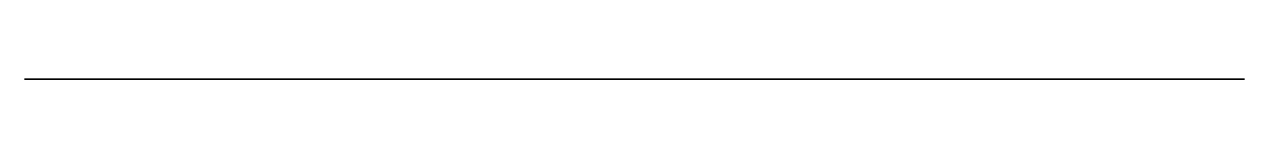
# Model space of a CAD drawing. Header units: centimetres. Extents: x -15 to 34, y 0 to 0.
import ezdxf

# ---------------------------------------------------------------- set-up
doc = ezdxf.new("R2010")
doc.units = ezdxf.units.CM
doc.header["$MEASUREMENT"] = 0
doc.layers.add('', color=7, linetype='Continuous')

msp = doc.modelspace()

# ---------------------------------------------------------------- linework, layer by layer
at = {"layer": ''}
for p, q in [((-15, 0, 5), (34, 0, 5)), ((-15, 0, -4.5), (-15, 0, 5)), ((34, 0, -4.5), (-15, 0, -4.5)), ((34, 0, 5), (34, 0, -4.5))]:
    msp.add_line(p, q, dxfattribs=at)
msp.add_point((0, 0), dxfattribs=at)

doc.saveas('drawing.dxf')
